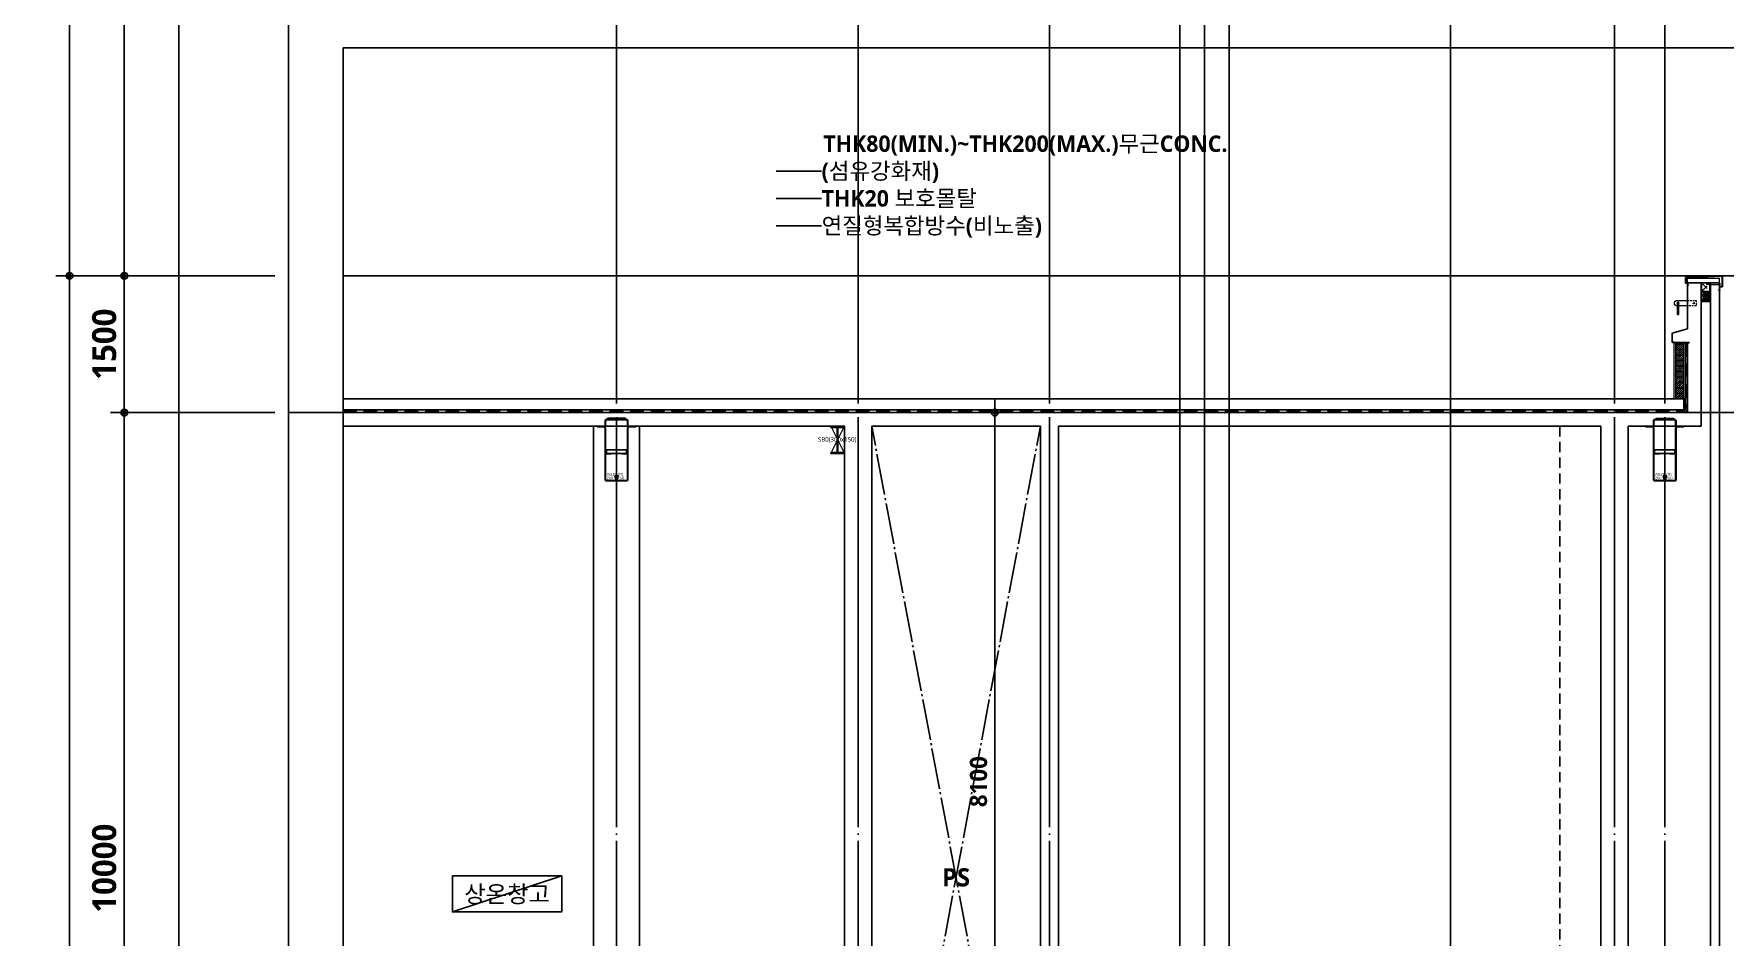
# Model space of a CAD drawing. Header units: millimetres. Extents: x 0 to 356400, y 0 to 68257.
# Drawn here: x 190083 to 208637, y 45943 to 55856 of the extents above; entities that cross this region are included whole.
import ezdxf
from ezdxf.enums import TextEntityAlignment as Align

# ---------------------------------------------------------------- set-up
doc = ezdxf.new("R2010")
doc.units = ezdxf.units.MM
doc.header["$LTSCALE"] = 75
for name, pattern in [('CEN', [62, 60, -1, 0, -1]), ('HID', [2.3, 1.5, -0.8]), ('HIDDEN', [0.375, 0.25, -0.125]), ('STD_HIDDEN', [3, 2, -1]), ('STD_SHAFT', [7.3, 6, -0.5, 0.3, -0.5]), ('XR-단면도$0$HID', [2, 1.1, -0.9])]:
    doc.linetypes.add(name, pattern=pattern)
doc.layers.get('Defpoints').update_dxf_attribs({"color": 161})
for name, color, linetype in [('##좌굴방지', 6, 'Continuous'), ('A-ANNO-GRA2', 4, 'Continuous'), ('A-ANNO-LEAD', 4, 'Continuous'), ('A-ANNO-TEXT1', 7, 'Continuous'), ('A-CEN', 1, 'CEN'), ('A-CONC-LIN1', 2, 'Continuous'), ('A-DETL-WPRO-TYP2', 5, 'STD_HIDDEN'), ('A-FLOR-GW', 6, 'Continuous'), ('A-FLOR-OPEN-BELO', 6, 'STD_SHAFT'), ('A-SECT-ELEV', 8, 'Continuous'), ('A-SECT-MATR1', 4, 'Continuous'), ('A-ST-AXIS-CEN', 252, 'CEN'), ('A-ST-AXIS-DIM', 7, 'Continuous'), ('A-ST-CONC', 2, 'Continuous'), ('A-XXXX-SOLD', 252, 'Continuous'), ('ELE3', 4, 'Continuous'), ('주단면도-1$0$A-FIN-TYP1', 6, 'Continuous'), ('주단면도-1$0$A-ST-CONC', 2, 'Continuous'), ('철골', 2, 'Continuous')]:
    doc.layers.add(name, color=color, linetype=linetype)
for name, color, linetype, lineweight in [('A-CONC-LIN2', 7, 'Continuous', 25), ('A-SECT-LIN2', 6, 'Continuous', 20), ('A-WAXM-BLOC', 3, 'Continuous', 25), ('A-WAXM-PANL', 6, 'Continuous', 20), ('A-XXXX-COAT', 8, 'Continuous', 18), ('A-XXXX-FIN2', 6, 'Continuous', 20), ('A-XXXX-HATC', 8, 'Continuous', 18), ('A-XXXX-HID', 8, 'HIDDEN', 18), ('A-XXXX-INSL2', 8, 'Continuous', 18), ('A-XXXX-STL', 3, 'Continuous', 25), ('XR-단면도$0$A-DWXK-OPEN', 1, 'XR-단면도$0$HID', 15), ('XR-단면도$0$A-SECT-LIN2', 6, 'Continuous', 20), ('XR-단면도$0$A-SECT-LIN3', 255, 'Continuous', 18)]:
    doc.layers.add(name, color=color, linetype=linetype, lineweight=lineweight)
doc.layers.add('A-XXXX-NPLT', color=144, linetype='Continuous', lineweight=15, plot=False)
for name, color, linetype, plot in [('Defpoint', 161, 'Continuous', False), ('G(그리드1)', 185, 'Continuous', False), ('G(그리드2)', 235, 'Continuous', False)]:
    doc.layers.add(name, color=color, linetype=linetype, plot=plot)
doc.styles.add('2020음성 1차', font='NanumGothicBold.ttf')
doc.styles.add('SH_대대리576', font='')
doc.styles.add('SH_진천_나눔', font='NanumGothicBold.ttf')
doc.styles.get("Standard").update_dxf_attribs({"font": 'arial.ttf'})
doc.styles.add('맑은고딕', font='malgun.ttf')
doc.styles.add('성본리_나눔BO', font='')
doc.styles.get('SH_대대리576').set_extended_font_data('NanumGothic', bold=True)
doc.styles.get('성본리_나눔BO').set_extended_font_data('NanumGothic', bold=True)
doc.dimstyles.new('SHP 75', dxfattribs={"dimscale": 75, "dimtxt": 3.5, "dimasz": 1, "dimexe": 2, "dimexo": 2, "dimgap": 1, "dimtad": 1, "dimdec": 0, "dimzin": 0, "dimdsep": 46, "dimtxsty": 'SH_대대리576', "dimblk": 'DIMDOT', "dimcen": 0.09, "dimclrd": 256, "dimclre": 256, "dimclrt": 3, "dimadec": 0, "dimazin": 1, "dimtfac": 1, "dimtdec": 0, "dimtix": 1, "dimtmove": 2, "dimatfit": 0, "dimldrblk": 'DIMDOT', "dimfxl": 1, "dimtfillclr": 3, "dimtolj": 1, "dimtzin": 0, "dimlwd": -1, "dimlwe": -1, "dimarcsym": 0})
doc.dimstyles.new('SHP 75 (in)', dxfattribs={"dimscale": 75, "dimtxt": 2.5, "dimasz": 1, "dimexe": 2, "dimexo": 2, "dimgap": 1, "dimtad": 1, "dimdec": 0, "dimzin": 0, "dimdsep": 46, "dimtxsty": 'SH_대대리576', "dimblk": 'DIMDOT', "dimblk1": 'NONE', "dimblk2": 'DIMDOT', "dimcen": 0.09, "dimclrd": 256, "dimclre": 256, "dimclrt": 3, "dimadec": 0, "dimazin": 1, "dimtfac": 1, "dimtdec": 0, "dimtix": 1, "dimtmove": 2, "dimatfit": 0, "dimldrblk": 'DIMDOT', "dimfxl": 1, "dimtfillclr": 3, "dimtolj": 1, "dimtzin": 0, "dimlwd": -1, "dimlwe": -1, "dimarcsym": 0})
pattern_1 = [(45, (-6816.6069, -6684.5902), (-0.25, 0.25), [])]
pattern_2 = [(45, (-6816.6069, -6684.5902), (-0.25, 0.25), [])]

# ---------------------------------------------------------------- blocks, each defined once
blk = doc.blocks.new('DIMDOT')
at = {"color": 0}
blk.add_line((-2, 0), (2, 0), dxfattribs=at)
for radius in [0.5, 0.25]:
    blk.add_circle((0, 0), radius, dxfattribs=at)
blk = doc.blocks.new('*D3680')
at = {"layer": 'A-ST-AXIS-DIM'}
for p, q in [((192725, 51700), (190925, 51700)), ((191075, 51625), (191075, 41775)), ((192725, 41700), (190925, 41700))]:
    blk.add_line(p, q, dxfattribs=at)
at = {"layer": 'Defpoints', "color": 0}
for p in [(192875, 51700), (191075, 41700), (192875, 41700)]:
    blk.add_point(p, dxfattribs=at)
at = {"layer": 'A-ST-AXIS-DIM', "linetype": 'ByBlock', "xscale": 75, "yscale": 75, "zscale": 75}
for p, rotation in [((191075, 51700), 90), ((191075, 41700), 270)]:
    blk.add_blockref('DIMDOT', p, dxfattribs=dict(at, rotation=rotation))
at = {"layer": 'A-ST-AXIS-DIM', "color": 3, "insert": (190856, 46700), "char_height": 262.5, "attachment_point": 5, "rotation": 90, "style": 'SH_진천_나눔'}
blk.add_mtext('\\A1;10000', dxfattribs=at)
blk = doc.blocks.new('*D3683')
at = {"layer": 'A-ST-AXIS-DIM'}
for p, q in [((192725, 53200), (190325, 53200)), ((190475, 53125), (190475, 22775)), ((192725, 22700), (190325, 22700))]:
    blk.add_line(p, q, dxfattribs=at)
at = {"layer": 'Defpoints', "color": 0}
for p in [(192875, 53200), (190475, 22700), (192875, 22700)]:
    blk.add_point(p, dxfattribs=at)
at = {"layer": 'A-ST-AXIS-DIM', "linetype": 'ByBlock', "xscale": 75, "yscale": 75, "zscale": 75}
for p, rotation in [((190475, 53200), 90), ((190475, 22700), 270)]:
    blk.add_blockref('DIMDOT', p, dxfattribs=dict(at, rotation=rotation))
at = {"layer": 'A-ST-AXIS-DIM', "color": 3, "insert": (190255.14027, 37950), "char_height": 262.5, "attachment_point": 5, "rotation": 90, "style": 'SH_진천_나눔'}
blk.add_mtext('\\A1;30500', dxfattribs=at)
blk = doc.blocks.new('*D3687')
at = {"layer": 'A-ST-AXIS-DIM'}
for p, q in [((192725, 53200), (190925, 53200)), ((191075, 51775), (191075, 53125)), ((192725, 51700), (190925, 51700))]:
    blk.add_line(p, q, dxfattribs=at)
at = {"layer": 'Defpoints', "color": 0}
for p in [(191075, 53200), (192875, 53200), (192875, 51700)]:
    blk.add_point(p, dxfattribs=at)
at = {"layer": 'A-ST-AXIS-DIM', "linetype": 'ByBlock', "xscale": 75, "yscale": 75, "zscale": 75}
for p, rotation in [((191075, 53200), 90), ((191075, 51700), 270)]:
    blk.add_blockref('DIMDOT', p, dxfattribs=dict(at, rotation=rotation))
at = {"layer": 'A-ST-AXIS-DIM', "color": 3, "insert": (190856, 52450), "char_height": 262.5, "attachment_point": 5, "rotation": 90, "style": 'SH_진천_나눔'}
blk.add_mtext('\\A1;1500', dxfattribs=at)
blk = doc.blocks.new('*D3741')
at = {"layer": 'A-ST-AXIS-DIM'}
for p, q in [((200975, 51700), (200475, 51700)), ((200625, 51625), (200625, 43675)), ((200975, 43600), (200475, 43600))]:
    blk.add_line(p, q, dxfattribs=at)
at = {"layer": 'Defpoints', "color": 0}
for p in [(201125, 51700), (200625, 43600), (201125, 43600)]:
    blk.add_point(p, dxfattribs=at)
at = {"layer": 'A-ST-AXIS-DIM', "linetype": 'ByBlock', "xscale": 75, "yscale": 75, "zscale": 75}
for p, rotation in [((200625, 51700), 90), ((200625, 43600), 270)]:
    blk.add_blockref('DIMDOT', p, dxfattribs=dict(at, rotation=rotation))
at = {"layer": 'A-ST-AXIS-DIM', "color": 3, "insert": (200447, 47650), "char_height": 187.5, "attachment_point": 5, "rotation": 90, "style": 'SH_대대리576'}
blk.add_mtext('\\A1;8100', dxfattribs=at)
blk = doc.blocks.new('_None')
blk = doc.blocks.new('G$C21FA9DC6')
at = {"layer": 'A-XXXX-NPLT'}
for p, q in [((135, 300), (285, 0)), ((135, 0), (285, 300))]:
    blk.add_line(p, q, dxfattribs=at)
at = {"layer": '철골', "ltscale": 3}
for p, q in [((135, 300), (285, 300)), ((135, 300), (135, 287)), ((206, 287), (135, 287)), ((206, 13), (206, 287)), ((214, 13), (214, 287)), ((214, 287), (285, 287)), ((285, 300), (285, 287)), ((206, 13), (135, 13)), ((135, 0), (135, 13)), ((135, 0), (285, 0)), ((285, 13), (214, 13)), ((285, 0), (285, 13))]:
    blk.add_line(p, q, dxfattribs=at)
at = {"layer": 'A-XXXX-NPLT', "style": '맑은고딕'}
blk.add_text('SB0(300x150)', height=50, dxfattribs=at).set_placement((206, 150), align=Align.MIDDLE)
blk = doc.blocks.new('G$CAE72A2D7')
h = blk.add_hatch()
h.set_pattern_fill('ANSI31', color=252, scale=0.1, angle=45, style=0)
h.set_pattern_definition(pattern_1)
h.paths.add_polyline_path([(84, 594), (84, 629), (90, 629), (90, 594)])
h = blk.add_hatch()
h.set_pattern_fill('ANSI31', color=252, scale=0.1, angle=45, style=0)
h.set_pattern_definition(pattern_1)
h.paths.add_polyline_path([(184, 675), (234, 675), (234, 669), (184, 669)])
h = blk.add_hatch()
h.set_pattern_fill('ANSI31', color=252, scale=0.1, angle=45, style=0)
h.set_pattern_definition(pattern_1)
h.paths.add_polyline_path([(334, 594), (334, 629), (328, 629), (328, 594)])
at = {"layer": '##좌굴방지'}
for points in [[(328, 302), (90, 302), (90, 296), (150, 296), (150, 302)], [(98, 302), (98, 342), (320, 342), (320, 302)], [(328, 302), (328, 296), (268, 296), (268, 302)]]:
    blk.add_lwpolyline(points, dxfattribs=at)
at = {"color": 2, "linetype": 'Continuous'}
for p, q in [((84, 594), (84, 654)), ((84, 594), (90, 594)), ((90, 594), (90, 654)), ((105, 675), (313, 675)), ((105, 669), (313, 669)), ((328, 594), (328, 654)), ((334, 594), (328, 594)), ((334, 594), (334, 654))]:
    blk.add_line(p, q, dxfattribs=at)
at = {"color": 7, "linetype": 'Continuous'}
for p, q in [((84, 575), (84, 465)), ((334, 575), (334, 465))]:
    blk.add_line(p, q, dxfattribs=at)
at = {"color": 3, "linetype": 'Continuous'}
for p, q in [((109, 675), (109, 687)), ((109, 687), (309, 687)), ((109, 675), (309, 675)), ((309, 675), (309, 687))]:
    blk.add_line(p, q, dxfattribs=at)
at = {"color": 2, "linetype": 'Continuous'}
for points in [[(191, 54), (196, 56), (208, 24, -0.520567), (191, 0), (102, 0, -0.414214), (84, 18), (84, 580, 0.413373), (70, 594), (0, 594), (0, 600), (70, 600, -0.413938), (90, 580), (90, 18, 0.414214), (102, 6), (191, 6, 0.520567), (202, 22)], [(227, 54), (222, 56), (210, 24, 0.520567), (227, 0), (316, 0, 0.414214), (334, 18), (334, 580, -0.413373), (348, 594), (418, 594), (418, 600), (348, 600, 0.413938), (328, 580), (328, 18, -0.414214), (316, 6), (227, 6, -0.520567), (216, 22)]]:
    blk.add_lwpolyline(points, format="xyb", close=True, dxfattribs=at)
for centre, radius, start, end in [((105, 654), 21, 90, 180), ((105, 654), 15, 90, 180), ((313, 654), 21, 0, 90), ((313, 654), 15, 0, 90)]:
    blk.add_arc(centre, radius, start, end, dxfattribs=at)
at = {"layer": 'Defpoint', "linetype": 'Continuous'}
for s, p in [('AG1B (R)', (102, 73)), ('250 X 750', (102, 33))]:
    blk.add_text(s, height=30, dxfattribs=at).set_placement(p, align=Align.MIDDLE_LEFT)
blk = doc.blocks.new('G$C673CFD67')
h = blk.add_hatch()
h.set_pattern_fill('ANSI31', color=252, scale=0.1, angle=45, style=0)
h.set_pattern_definition(pattern_2)
h.paths.add_polyline_path([(84, 594), (84, 629), (90, 629), (90, 594)])
h = blk.add_hatch()
h.set_pattern_fill('ANSI31', color=252, scale=0.1, angle=45, style=0)
h.set_pattern_definition(pattern_2)
h.paths.add_polyline_path([(184, 675), (234, 675), (234, 669), (184, 669)])
h = blk.add_hatch()
h.set_pattern_fill('ANSI31', color=252, scale=0.1, angle=45, style=0)
h.set_pattern_definition(pattern_2)
h.paths.add_polyline_path([(334, 594), (334, 629), (328, 629), (328, 594)])
at = {"layer": '##좌굴방지'}
for points in [[(328, 302), (90, 302), (90, 296), (150, 296), (150, 302)], [(98, 302), (98, 342), (320, 342), (320, 302)], [(328, 302), (328, 296), (268, 296), (268, 302)]]:
    blk.add_lwpolyline(points, dxfattribs=at)
at = {"color": 2, "linetype": 'Continuous'}
for p, q in [((84, 594), (84, 654)), ((84, 594), (90, 594)), ((90, 594), (90, 654)), ((105, 675), (313, 675)), ((105, 669), (313, 669)), ((328, 594), (328, 654)), ((334, 594), (328, 594)), ((334, 594), (334, 654))]:
    blk.add_line(p, q, dxfattribs=at)
at = {"color": 7, "linetype": 'Continuous'}
for p, q in [((84, 575), (84, 465)), ((334, 575), (334, 465))]:
    blk.add_line(p, q, dxfattribs=at)
at = {"color": 3, "linetype": 'Continuous'}
for p, q in [((109, 675), (109, 684)), ((109, 684), (309, 684)), ((109, 675), (309, 675)), ((309, 675), (309, 684))]:
    blk.add_line(p, q, dxfattribs=at)
at = {"color": 2, "linetype": 'Continuous'}
for points in [[(191, 54), (196, 56), (208, 24, -0.520567), (191, 0), (102, 0, -0.414214), (84, 18), (84, 580, 0.413373), (70, 594), (0, 594), (0, 600), (70, 600, -0.413938), (90, 580), (90, 18, 0.414214), (102, 6), (191, 6, 0.520567), (202, 22)], [(227, 54), (222, 56), (210, 24, 0.520567), (227, 0), (316, 0, 0.414214), (334, 18), (334, 580, -0.413373), (348, 594), (418, 594), (418, 600), (348, 600, 0.413938), (328, 580), (328, 18, -0.414214), (316, 6), (227, 6, -0.520567), (216, 22)]]:
    blk.add_lwpolyline(points, format="xyb", close=True, dxfattribs=at)
for centre, radius, start, end in [((105, 654), 21, 90, 180), ((105, 654), 15, 90, 180), ((313, 654), 21, 0, 90), ((313, 654), 15, 0, 90)]:
    blk.add_arc(centre, radius, start, end, dxfattribs=at)
at = {"layer": 'Defpoint', "linetype": 'Continuous'}
for s, p in [('AG2B (R)', (102, 73)), ('250 X 750', (102, 33))]:
    blk.add_text(s, height=30, dxfattribs=at).set_placement(p, align=Align.MIDDLE_LEFT)

msp = doc.modelspace()

# ---------------------------------------------------------------- hatches: boundary and pattern name
at = {"layer": 'A-XXXX-HATC'}
h = msp.add_hatch(dxfattribs=at)
h.set_pattern_fill('ANSI37', color=256, scale=100, angle=180)
h.set_pattern_definition([(45, (148490.113, -108490), (-8.8388348, 8.8388348), []), (135, (148490.113, -108490), (-8.8388348, -8.8388348), [])])
h.paths.add_polyline_path([(208205, 51850), (208185, 51850), (208185, 51730), (208205, 51750)])
at = {"layer": 'A-XXXX-SOLD'}
h = msp.add_hatch(dxfattribs=at)
h.set_pattern_fill('ANSI31', color=256, scale=5, angle=180)
h.set_pattern_definition([(45, (63893.218, -272490), (-11.22532015, 11.22532015), [])])
h.paths.add_polyline_path([(208095, 52470), (208185, 52470), (208185, 51850), (208095, 51850)])

# ---------------------------------------------------------------- linework, layer by layer
at = {"layer": 'A-ANNO-GRA2'}
msp.add_lwpolyline([(194675, 46618), (195875, 46618), (195875, 46219.8), (194675, 46219.8)], close=True, dxfattribs=at)
at = {"layer": 'A-ANNO-LEAD'}
for p, q in [((198225, 54350), (198725, 54350)), ((198225, 54050), (198725, 54050)), ((198225, 53750), (198725, 53750))]:
    msp.add_line(p, q, dxfattribs=at)
for points in [[(198225, 51850, 0, 48, 0), (198225, 51994, 0, 0, 0), (198225, 54650, 0, 0, 0), (198725, 54650, 0, 0, 0)], [(208575, 47800, 0, 46.9, 0), (208715.6, 47800, 0, 0, 0), (209475, 47800, 0, 0, 0)]]:
    msp.add_lwpolyline(points, format="xyseb", dxfattribs=at)
at = {"layer": 'A-CEN'}
for p, q in [((199125, 56300), (199125, 9200)), ((201225, 56300), (201225, 9200)), ((207425, 56300), (207425, 9200)), ((192875, 51700), (210775, 51700))]:
    msp.add_line(p, q, dxfattribs=at)
at = {"layer": 'A-CONC-LIN1'}
for p, q in [((208055, 52570), (208225, 52620)), ((208055, 52470), (208055, 52570)), ((208065, 52470), (208055, 52470)), ((208075, 52475), (208065, 52475)), ((208065, 52475), (208065, 52470)), ((208075, 52470), (208075, 52475)), ((208245, 52470), (208075, 52470)), ((208225, 52460), (208245, 52470)), ((208225, 51700), (208225, 52460))]:
    msp.add_line(p, q, dxfattribs=at)
at = {"layer": 'A-CONC-LIN2'}
msp.add_line((208185, 51730), (208185, 51850), dxfattribs=at)
at = {"layer": 'A-DETL-WPRO-TYP2'}
for p, q in [((208245, 52470), (208217, 52463)), ((208217, 52463), (208217, 51744.1)), ((193475, 51715), (208187.9, 51715)), ((208187.9, 51715), (208217, 51744.1))]:
    msp.add_line(p, q, dxfattribs=at)
at = {"layer": 'A-FLOR-GW'}
for p, q in [((208475, 30700), (208475, 53100)), ((208575, 53125), (208575, 30700))]:
    msp.add_line(p, q, dxfattribs=at)
at = {"layer": 'A-FLOR-OPEN-BELO'}
for p, q in [((199275, 41650), (201125, 51550)), ((201125, 41650), (199275, 51550))]:
    msp.add_line(p, q, dxfattribs=at)
at = {"layer": 'A-FLOR-OPEN-BELO', "linetype": 'HID'}
msp.add_line((206825, 51550), (206825, 39933.3), dxfattribs=at)
at = {"layer": 'A-SECT-ELEV'}
msp.add_line((210775, 53200), (193475, 53200), dxfattribs=at)
at = {"layer": 'A-SECT-LIN2'}
for p, q in [((208225, 52870), (208129.5, 52870)), ((208205, 51750), (208205, 52470)), ((208185, 51730), (208205, 51750))]:
    msp.add_line(p, q, dxfattribs=at)
msp.add_lwpolyline([(208110.5, 52870, -1), (208110.5, 52930), (208225, 52930)], format="xyb", dxfattribs=at)
msp.add_lwpolyline([(208129.5, 52900, 1), (208110.5, 52900), (208110.5, 52781, 1), (208129.5, 52781)], format="xyb", close=True, dxfattribs=at)
msp.add_arc((208120, 52900), 12.4, 320.0084, 219.9916, dxfattribs=at)
at = {"layer": 'A-SECT-MATR1'}
for p, q in [((193475, 51850), (208205, 51850)), ((193475, 51730), (208185, 51730))]:
    msp.add_line(p, q, dxfattribs=at)
at = {"layer": 'A-ST-AXIS-CEN'}
for p, q in [((196475, 56300), (196475, 9200)), ((207975, 56300), (207975, 9200))]:
    msp.add_line(p, q, dxfattribs=at)
at = {"layer": 'A-ST-CONC'}
for p, q in [((208225, 51700), (208225, 51930.6)), ((193475, 51700), (208225, 51700)), ((193475, 51550), (198975, 51550)), ((198975, 51550), (198975, 41550)), ((199275, 51550), (199275, 41650)), ((199275, 51550), (201125, 51550)), ((201125, 51550), (201125, 41650)), ((201325, 51550), (201325, 41650)), ((201325, 51550), (207275, 51550)), ((207275, 51550), (207275, 29400)), ((207575, 51550), (208375, 51550))]:
    msp.add_line(p, q, dxfattribs=at)
msp.add_lwpolyline([(207575, 51550), (207575, 41550)], dxfattribs=at)
at = {"layer": 'A-WAXM-BLOC'}
for p, q in [((208095, 52470), (208095, 51850)), ((208095, 52450), (208185, 52450)), ((208095, 52390), (208185, 52390)), ((208095, 52330), (208185, 52330)), ((208185, 52470), (208185, 51850)), ((208095, 52270), (208185, 52270)), ((208095, 52210), (208185, 52210)), ((208095, 52150), (208185, 52150)), ((208095, 52090), (208185, 52090)), ((208095, 52030), (208185, 52030)), ((208095, 51970), (208185, 51970)), ((208095, 51910), (208185, 51910))]:
    msp.add_line(p, q, dxfattribs=at)
at = {"layer": 'A-WAXM-PANL'}
for p, q in [((208225, 53125), (208225, 53175)), ((208225, 53175), (208575, 53175)), ((208575, 53125), (208225, 53125)), ((208575, 53125), (208575, 53175))]:
    msp.add_line(p, q, dxfattribs=at)
at = {"layer": 'A-XXXX-COAT'}
for p, q in [((208222.6, 53101.4), (208222.6, 53100.6)), ((208223, 53101.4), (208222.6, 53101.4)), ((208222.6, 53094.6), (208222.6, 53095.5)), ((208223, 53094.6), (208222.6, 53094.6)), ((208223, 53099.8), (208223, 53101.4)), ((208223, 53096.3), (208223, 53099.8)), ((208233.5, 53099.8), (208223, 53099.8)), ((208223, 53096.3), (208223, 53094.6)), ((208223, 53096.3), (208233.5, 53096.3)), ((208233.5, 53096.3), (208233.5, 53099.8)), ((208431.5, 53107.3), (208434, 53109.8)), ((208435.2, 53107.3), (208431.5, 53107.3)), ((208431.5, 53107.3), (208434, 53104.8)), ((208434, 53109.8), (208475, 53109.8)), ((208438, 53105.2), (208434, 53104.8)), ((208475, 53104.8), (208434, 53104.8)), ((208435.2, 53107.3), (208438.9, 53109.6)), ((208440.6, 53108.1), (208438, 53105.2)), ((208438.9, 53109.6), (208440.6, 53108.1)), ((208441.5, 53110.8), (208440.5, 53109.8)), ((208441.5, 53103.8), (208440.5, 53104.8)), ((208475, 53110.8), (208441.5, 53110.8)), ((208475, 53103.8), (208441.5, 53103.8)), ((208474.8, 53109.8), (208575, 53109.8)), ((208474.8, 53104.8), (208575, 53104.8)), ((208475, 53110.8), (208475, 53103.8)), ((208575, 53097.3), (208575, 53117.3)), ((208577, 53117.3), (208575, 53117.3)), ((208577, 53097.3), (208575, 53097.3)), ((208577, 53117.3), (208577, 53097.3)), ((208577.5, 53112.3), (208577, 53112.3)), ((208577, 53102.3), (208577.5, 53102.3)), ((208578, 53111.3), (208578, 53111.8)), ((208578, 53111.3), (208578, 53103.3)), ((208582.5, 53111.3), (208578, 53111.3)), ((208582.5, 53109.8), (208578, 53109.8)), ((208582.5, 53104.8), (208578, 53104.8)), ((208578, 53103.3), (208582.5, 53103.3)), ((208578, 53102.8), (208578, 53103.3)), ((208582.5, 53109.8), (208583, 53110.3)), ((208582.5, 53109.8), (208582.9, 53109.4)), ((208582.5, 53104.8), (208582.9, 53105.1)), ((208582.5, 53104.8), (208582.9, 53104.4)), ((208583, 53110.8), (208583, 53110.3)), ((208583, 53105.5), (208583, 53109.1)), ((208583, 53103.8), (208583, 53104.1)), ((208566.5, 53043.5), (208566.5, 53047)), ((208566.5, 53047), (208577, 53047)), ((208577, 53043.5), (208566.5, 53043.5)), ((208577, 53048.7), (208577.4, 53048.7)), ((208577, 53047), (208577, 53048.7)), ((208577, 53043.5), (208577, 53047)), ((208577, 53043.5), (208577, 53041.9)), ((208577, 53041.9), (208577.4, 53041.9)), ((208577.4, 53048.7), (208577.4, 53047.8)), ((208577.4, 53041.9), (208577.4, 53042.7))]:
    msp.add_line(p, q, dxfattribs=at)
for points in [[(208221.6, 53098.5), (208221.6, 53097.6), (208220.4, 53097.6, 0.3279734), (208222.6, 53095.5), (208222.6, 53098), (208222.6, 53100.6, 0.3279734), (208220.4, 53098.5)], [(208578.4, 53045.7), (208578.4, 53044.8), (208579.6, 53044.8, -0.3279734), (208577.4, 53042.7), (208577.4, 53045.3), (208577.4, 53047.8, -0.3279734), (208579.6, 53045.7)]]:
    msp.add_lwpolyline(points, format="xyb", close=True, dxfattribs=at)
for points in [[(208233.5, 53096.9), (208234.8, 53096.9), (208236, 53098), (208234.8, 53099.2), (208233.5, 53099.2)], [(208566.5, 53044.1), (208565.2, 53044.1), (208564, 53045.3), (208565.2, 53046.4), (208566.5, 53046.4)]]:
    msp.add_lwpolyline(points, dxfattribs=at)
for centre, start, end in [((208577.5, 53111.8), 0, 90), ((208577.5, 53102.8), 270, 0), ((208582.5, 53110.8), 0, 90), ((208582.5, 53103.8), 270, 0), ((208582.5, 53109.1), 0, 45), ((208582.5, 53105.5), 315, 0), ((208582.5, 53104.1), 0, 45)]:
    msp.add_arc(centre, 0.5, start, end, dxfattribs=at)
at = {"layer": 'A-XXXX-FIN2'}
msp.add_line((208075, 52470), (208075, 51850), dxfattribs=at)
at = {"layer": 'A-XXXX-HID', "linetype": 'HIDDEN'}
msp.add_lwpolyline([(208225, 52930), (208318, 52930), (208318, 52870), (208225, 52870)], dxfattribs=at)
at = {"layer": 'A-XXXX-HID'}
msp.add_lwpolyline([(208225, 52870), (208225, 52930)], dxfattribs=at)
at = {"layer": 'A-XXXX-HID', "linetype": 'HIDDEN'}
msp.add_circle((208292.7, 52900), 6.5, dxfattribs=at)
at = {"layer": 'A-XXXX-INSL2'}
for p, q in [((208375, 52925), (208475, 52925)), ((208375, 52920), (208475, 52920)), ((208387.5, 53025), (208393, 53023)), ((208387.5, 52975), (208393, 52973)), ((208396.5, 53012.5), (208388.5, 52987.5)), ((208388.5, 52987.5), (208388.5, 52982)), ((208388.5, 52982), (208392, 52977)), ((208396.5, 52962.5), (208388.5, 52937.5)), ((208388.5, 52937.5), (208388.5, 52932)), ((208388.5, 52932), (208392, 52927)), ((208392, 52977), (208397.5, 52975)), ((208392, 52927), (208397.5, 52925)), ((208393, 53023), (208396.5, 53018)), ((208393, 52973), (208396.5, 52968)), ((208396.5, 53018), (208396.5, 53012.5)), ((208396.5, 52968), (208396.5, 52962.5)), ((208397.5, 52975), (208403, 52977)), ((208397.5, 52925), (208403, 52927)), ((208398.5, 53018), (208402, 53023)), ((208398.5, 53012.5), (208398.5, 53018)), ((208406.5, 52987.5), (208398.5, 53012.5)), ((208398.5, 52968), (208402, 52973)), ((208398.5, 52962.5), (208398.5, 52968)), ((208406.5, 52937.5), (208398.5, 52962.5)), ((208402, 53023), (208407.5, 53025)), ((208402, 52973), (208407.5, 52975)), ((208403, 52977), (208406.5, 52982)), ((208403, 52927), (208406.5, 52932)), ((208406.5, 52982), (208406.5, 52987.5)), ((208406.5, 52932), (208406.5, 52937.5)), ((208407.5, 53025), (208413, 53023)), ((208407.5, 52975), (208413, 52973)), ((208416.5, 53012.5), (208408.5, 52987.5)), ((208408.5, 52987.5), (208408.5, 52982)), ((208408.5, 52982), (208412, 52977)), ((208416.5, 52962.5), (208408.5, 52937.5)), ((208408.5, 52937.5), (208408.5, 52932)), ((208408.5, 52932), (208412, 52927)), ((208412, 52977), (208417.5, 52975)), ((208412, 52927), (208417.5, 52925)), ((208413, 53023), (208416.5, 53018)), ((208413, 52973), (208416.5, 52968)), ((208416.5, 53018), (208416.5, 53012.5)), ((208416.5, 52968), (208416.5, 52962.5)), ((208417.5, 52975), (208423, 52977)), ((208417.5, 52925), (208423, 52927)), ((208418.5, 53018), (208422, 53023)), ((208418.5, 53012.5), (208418.5, 53018)), ((208426.5, 52987.5), (208418.5, 53012.5)), ((208418.5, 52968), (208422, 52973)), ((208418.5, 52962.5), (208418.5, 52968)), ((208426.5, 52937.5), (208418.5, 52962.5)), ((208422, 53023), (208427.5, 53025)), ((208422, 52973), (208427.5, 52975)), ((208423, 52977), (208426.5, 52982)), ((208423, 52927), (208426.5, 52932)), ((208426.5, 52982), (208426.5, 52987.5)), ((208426.5, 52932), (208426.5, 52937.5)), ((208427.5, 53025), (208433, 53023)), ((208427.5, 52975), (208433, 52973)), ((208436.5, 53012.5), (208428.5, 52987.5)), ((208428.5, 52987.5), (208428.5, 52982)), ((208428.5, 52982), (208432, 52977)), ((208436.5, 52962.5), (208428.5, 52937.5)), ((208428.5, 52937.5), (208428.5, 52932)), ((208428.5, 52932), (208432, 52927)), ((208432, 52977), (208437.5, 52975)), ((208432, 52927), (208437.5, 52925)), ((208433, 53023), (208436.5, 53018)), ((208433, 52973), (208436.5, 52968)), ((208436.5, 53018), (208436.5, 53012.5)), ((208436.5, 52968), (208436.5, 52962.5)), ((208437.5, 52975), (208443, 52977)), ((208437.5, 52925), (208443, 52927)), ((208438.5, 53018), (208442, 53023)), ((208438.5, 53012.5), (208438.5, 53018)), ((208446.5, 52987.5), (208438.5, 53012.5)), ((208438.5, 52968), (208442, 52973)), ((208438.5, 52962.5), (208438.5, 52968)), ((208446.5, 52937.5), (208438.5, 52962.5)), ((208442, 53023), (208447.5, 53025)), ((208442, 52973), (208447.5, 52975)), ((208443, 52977), (208446.5, 52982)), ((208443, 52927), (208446.5, 52932)), ((208446.5, 52982), (208446.5, 52987.5)), ((208446.5, 52932), (208446.5, 52937.5)), ((208447.5, 53025), (208453, 53023)), ((208447.5, 52975), (208453, 52973)), ((208456.5, 53012.5), (208448.5, 52987.5)), ((208448.5, 52987.5), (208448.5, 52982)), ((208448.5, 52982), (208452, 52977)), ((208456.5, 52962.5), (208448.5, 52937.5)), ((208448.5, 52937.5), (208448.5, 52932)), ((208448.5, 52932), (208452, 52927)), ((208452, 52977), (208457.5, 52975)), ((208452, 52927), (208457.5, 52925)), ((208453, 53023), (208456.5, 53018)), ((208453, 52973), (208456.5, 52968)), ((208456.5, 53018), (208456.5, 53012.5)), ((208456.5, 52968), (208456.5, 52962.5)), ((208457.5, 52975), (208463, 52977)), ((208457.5, 52925), (208463, 52927)), ((208458.5, 53018), (208462, 53023)), ((208458.5, 53012.5), (208458.5, 53018)), ((208466.5, 52987.5), (208458.5, 53012.5)), ((208458.5, 52968), (208462, 52973)), ((208458.5, 52962.5), (208458.5, 52968)), ((208466.5, 52937.5), (208458.5, 52962.5)), ((208462, 53023), (208467.5, 53025)), ((208462, 52973), (208467.5, 52975)), ((208463, 52977), (208466.5, 52982)), ((208463, 52927), (208466.5, 52932)), ((208466.5, 52982), (208466.5, 52987.5)), ((208466.5, 52932), (208466.5, 52937.5)), ((208467.5, 53025), (208473, 53023)), ((208467.5, 52975), (208473, 52973)), ((208475, 53007.8), (208468.5, 52987.5)), ((208468.5, 52987.5), (208468.5, 52982)), ((208468.5, 52982), (208472, 52977)), ((208475, 52957.8), (208468.5, 52937.5)), ((208468.5, 52937.5), (208468.5, 52932)), ((208468.5, 52932), (208472, 52927)), ((208472, 52977), (208475, 52975.9)), ((208472, 52927), (208475, 52925.9)), ((208473, 53023), (208475, 53020.1)), ((208473, 52973), (208475, 52970.1))]:
    msp.add_line(p, q, dxfattribs=at)
at = {"layer": 'A-XXXX-STL'}
for p, q in [((208607, 53200), (208203, 53180)), ((208203, 53180), (208203, 53120)), ((208203, 53120), (208223, 53120)), ((208605, 53198), (208205, 53178)), ((208205, 53178), (208205, 53122)), ((208205, 53122), (208225, 53122)), ((208223, 53120), (208223, 53090)), ((208223, 53090), (208225, 53090)), ((208225, 53122), (208225, 53090)), ((208575, 53040), (208575, 53082)), ((208575, 53082), (208605, 53082)), ((208577, 53040), (208577, 53080)), ((208577, 53080), (208607, 53080)), ((208605, 53082), (208605, 53198)), ((208607, 53080), (208607, 53200)), ((208577, 53040), (208575, 53040))]:
    msp.add_line(p, q, dxfattribs=at)
at = {"layer": 'ELE3'}
for p, q in [((196221, 51550), (196221, 41700)), ((196729, 51550), (196729, 41700))]:
    msp.add_line(p, q, dxfattribs=at)
at = {"layer": 'G(그리드1)'}
for points in [[(213175, 58700), (190475, 58700), (190475, 7400), (213175, 7400)], [(212575, 58100), (191075, 58100), (191075, 8000), (212575, 8000)], [(211975, 57500), (191675, 57500), (191675, 8000), (211975, 8000)], [(210775, 56300), (192875, 56300), (192875, 9200), (210775, 9200)]]:
    msp.add_lwpolyline(points, close=True, dxfattribs=at)
at = {"layer": 'G(그리드2)'}
for p, q in [((202655, 56300), (202655, 7400)), ((202925, 56300), (202925, 7400)), ((203195, 56300), (203195, 7400)), ((205625, 56300), (205625, 7400)), ((195875, 46618), (194675, 46219.8))]:
    msp.add_line(p, q, dxfattribs=at)
msp.add_lwpolyline([(210175, 55700), (193475, 55700), (193475, 9800), (210175, 9800)], close=True, dxfattribs=at)
at = {"layer": 'XR-단면도$0$A-DWXK-OPEN'}
for p, q in [((208380, 53119.6), (208470, 53030.4)), ((208380, 53030.4), (208470, 53119.6))]:
    msp.add_line(p, q, dxfattribs=at)
at = {"layer": 'XR-단면도$0$A-SECT-LIN2'}
for p, q in [((208525, 53125), (208375, 53125)), ((208475, 53025), (208475, 53125)), ((208375, 53025), (208475, 53025))]:
    msp.add_line(p, q, dxfattribs=at)
at = {"layer": 'XR-단면도$0$A-SECT-LIN3'}
for p, q in [((208470, 53120), (208380, 53120)), ((208380, 53030.4), (208380, 53119.6)), ((208470, 53030), (208470, 53120)), ((208380, 53030), (208470, 53030))]:
    msp.add_line(p, q, dxfattribs=at)
at = {"layer": '주단면도-1$0$A-FIN-TYP1'}
msp.add_line((208195, 51700), (208225, 51730), dxfattribs=at)
at = {"layer": '주단면도-1$0$A-ST-CONC'}
for p, q in [((208225, 52620), (208225, 53125)), ((208375, 51550), (208375, 53125)), ((208225, 52460), (208225, 51700))]:
    msp.add_line(p, q, dxfattribs=at)
msp.add_lwpolyline([(208225, 53125), (208375, 53125)], dxfattribs=at)

# ---------------------------------------------------------------- block references
for name, p in [('G$CAE72A2D7', (196266, 50950)), ('G$C673CFD67', (207766, 50950)), ('G$C21FA9DC6', (198689.6, 51250))]:
    msp.add_blockref(name, p)

# ---------------------------------------------------------------- texts
at = {"layer": 'A-ANNO-TEXT1', "style": '2020음성 1차'}
for s, p in [('THK80(MIN.)~THK200(MAX.)무근CONC. ', (198743.4, 54650)), ('(섬유강화재)', (198725, 54350)), ('THK20 보호몰탈', (198725, 54050)), ('연질형복합방수(비노출)', (198725, 53750))]:
    msp.add_text(s, height=180, dxfattribs=at).set_placement(p, align=Align.MIDDLE_LEFT)
at = {"layer": 'A-ANNO-TEXT1', "style": 'SH_진천_나눔'}
msp.add_text('PS', height=200, dxfattribs=at).set_placement((200200, 46600), align=Align.MIDDLE_CENTER)
at = {"layer": 'A-ANNO-TEXT1', "style": '성본리_나눔BO'}
msp.add_text('상온창고', height=187.5, dxfattribs=at).set_placement((195275, 46418.9), align=Align.MIDDLE)

# ---------------------------------------------------------------- dimensions: what is measured, and where the dimension line sits
at = {"layer": 'A-ST-AXIS-DIM'}
for base, p1, p2, angle, dimstyle, override, picture, middle in [((190475, 22700), (192875, 53200), (192875, 22700), 90, 'SHP 75', {"dimtxsty": 'SH_진천_나눔', "dimldrblk": 'DIMDOT'}, '*D3683', (190255.1, 37950)), ((191075, 53200), (192875, 51700), (192875, 53200), 270, 'SHP 75', {"dimtxsty": 'SH_진천_나눔', "dimldrblk": 'DIMDOT'}, '*D3687', (190855.7, 52450)), ((191075, 41700), (192875, 51700), (192875, 41700), 90, 'SHP 75', {"dimtxsty": 'SH_진천_나눔', "dimldrblk": 'DIMDOT'}, '*D3680', (190856.1, 46700)), ((200625, 43600), (201125, 51700), (201125, 43600), 90, 'SHP 75 (in)', {"dimtxsty": 'SH_대대리576', "dimldrblk": 'DIMDOT'}, '*D3741', (200446.5, 47650))]:
    dim = msp.add_linear_dim(base=base, p1=p1, p2=p2, angle=angle, dimstyle=dimstyle, override=override, dxfattribs=at)
    dim.commit()
    dim.dimension.update_dxf_attribs({"geometry": picture, "text_midpoint": middle})

doc.saveas('drawing.dxf')
